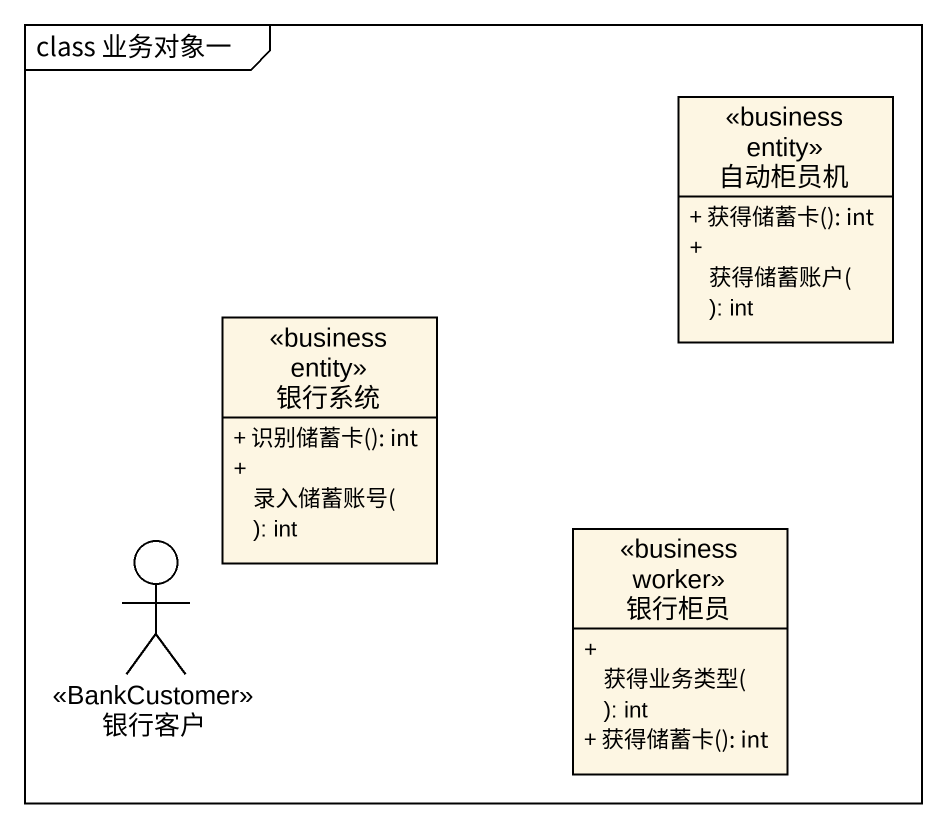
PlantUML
@startuml
mainframe class 业务对象一
allowmixing
hide circle
hide empty members
skinparam classAttributeIconSize 0
class 自动柜员机 <<business entity>> {
  + 获得储蓄卡(): int
  + 获得储蓄账户(): int
}
class 银行系统 <<business entity>> {
  + 识别储蓄卡(): int
  + 录入储蓄账号(): int
}
actor 银行客户 <<BankCustomer>>
class 银行柜员 <<business worker>> {
  + 获得业务类型(): int
  + 获得储蓄卡(): int
}
@enduml
